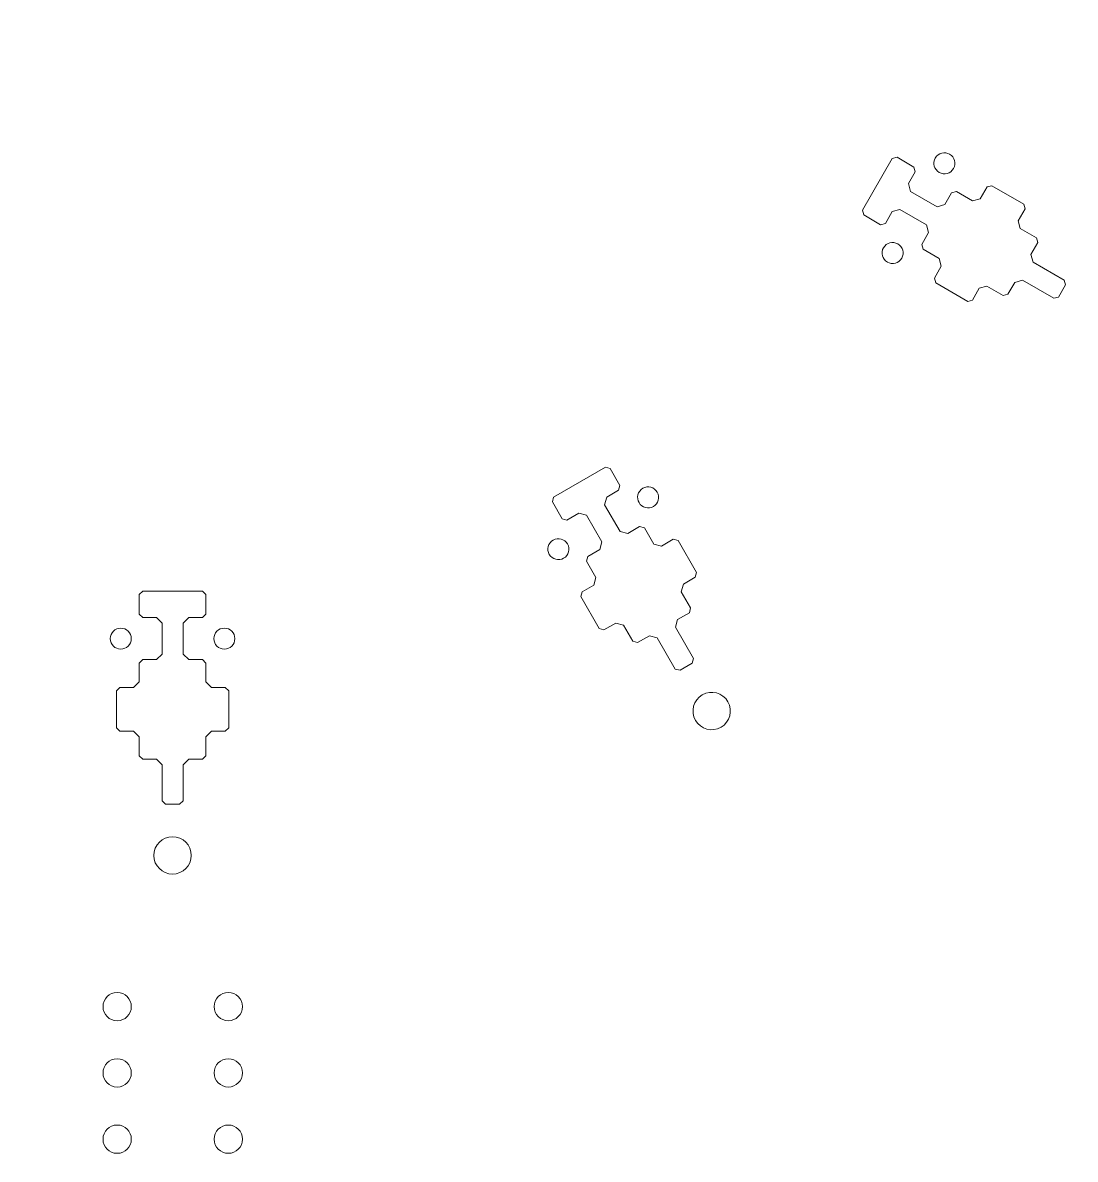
# Model space of a CAD drawing. Header units: millimetres. Extents: x -953 to 952, y -545 to 437.
# Drawn here: x -548.4 to -317.9, y -302.7 to -53.7 of the extents above; entities that cross this region are included whole.
import ezdxf

# ---------------------------------------------------------------- set-up
doc = ezdxf.new("R2010")
doc.units = ezdxf.units.MM
doc.header["$MEASUREMENT"] = 0
doc.layers.add('Layer 1', color=7, linetype='Continuous')

msp = doc.modelspace()

# ---------------------------------------------------------------- linework, layer by layer
at = {"layer": 'Layer 1', "lineweight": 9}
for points, knots in [([(-834.6309, -318.9228), (-830.7635, -322.7902), (-825.3098, -324.1036), (-820.3643, -322.8643), (-820.3643, -322.8643), (-820.3643, -322.8643), (-642.9089, -425.3183), (-642.9089, -425.3183), (-642.9089, -425.3183), (-641.5097, -430.2216), (-637.6452, -434.2887), (-632.3617, -435.7044), (-632.3617, -435.7044), (-627.0786, -437.12), (-621.6989, -435.5305), (-618.0356, -431.9846), (-618.0356, -431.9846), (-618.0356, -431.9846), (-540.963, -431.9845), (-540.963, -431.9845), (-540.963, -431.9845), (-539.1595, -431.9725), (-537.1274, -431.3999), (-537.1051, -428.0671), (-537.1051, -428.0671), (-537.1051, -428.0671), (-537.1049, -406.8183), (-537.1049, -406.8183), (-537.1049, -406.8183), (-537.1049, -404.6882), (-535.4382, -403.8182), (-533.5523, -403.8182), (-533.5523, -403.8182), (-533.5523, -403.8182), (-497.1043, -403.8181), (-497.1043, -403.8181), (-497.1043, -403.8181), (-495.4547, -403.8181), (-494.104, -405.1686), (-494.104, -406.8181), (-494.104, -406.8181), (-494.104, -406.8181), (-494.1044, -428.0669), (-494.1044, -428.0669), (-494.1044, -428.0669), (-494.0786, -431.9248), (-491.1176, -431.9848), (-490.3663, -431.9796), (-490.3663, -431.9796), (-490.2571, -431.9789), (-490.1527, -431.9846), (-490.0439, -431.9846), (-490.0439, -431.9846), (-490.0439, -431.9846), (-413.1279, -431.9846), (-413.1279, -431.9846), (-413.1279, -431.9846), (-409.4645, -435.5314), (-404.0842, -437.1214), (-398.8006, -435.7057), (-398.8006, -435.7057), (-393.5176, -434.2901), (-389.6533, -430.2238), (-388.2537, -425.3212), (-388.2537, -425.3212), (-329.1552, -391.2006), (-270.0566, -357.08), (-210.958, -322.9595), (-210.958, -322.9595), (-206.012, -324.1994), (-200.5575, -322.8863), (-196.6896, -319.0184), (-196.6896, -319.0184), (-192.8221, -315.151), (-191.5088, -309.6972), (-192.748, -304.7517), (-192.748, -304.7517), (-192.748, -304.7517), (-154.2119, -238.0049), (-154.2119, -238.0049), (-154.2119, -238.0049), (-153.3205, -236.437), (-152.8003, -234.3909), (-155.6755, -232.7052), (-155.6755, -232.7052), (-155.6755, -232.7052), (-174.0774, -222.0806), (-174.0774, -222.0806), (-174.0774, -222.0806), (-175.9221, -221.0155), (-175.8422, -219.1371), (-174.8992, -217.5039), (-174.8992, -217.5039), (-174.8992, -217.5039), (-156.6753, -185.939), (-156.6753, -185.939), (-156.6753, -185.939), (-155.8505, -184.5104), (-154.0056, -184.0159), (-152.5771, -184.8406), (-152.5771, -184.8406), (-152.5771, -184.8406), (-134.1753, -195.4654), (-134.1753, -195.4654), (-134.1753, -195.4654), (-130.3337, -197.6493), (-128.8817, -194.0068), (-128.8275, -194.0381), (-128.8275, -194.0381), (-128.8275, -194.0381), (-90.2942, -127.2964), (-90.2942, -127.2964), (-90.2942, -127.2964), (-85.3908, -125.8973), (-81.3236, -122.0329), (-79.9079, -116.7493), (-79.9079, -116.7493), (-78.4923, -111.4662), (-80.0818, -106.0865), (-83.6278, -102.4232), (-83.6278, -102.4232), (-83.6278, -102.4232), (-83.6277, 102.4845), (-83.6277, 102.4845), (-83.6277, 102.4845), (-80.0809, 106.1479), (-78.4908, 111.5283), (-79.9066, 116.8119), (-79.9066, 116.8119), (-81.3222, 122.0949), (-85.3886, 125.9592), (-90.2911, 127.3587), (-90.2911, 127.3587), (-124.4118, 186.4573), (-158.5324, 245.5559), (-192.653, 304.6545), (-192.653, 304.6545), (-191.4131, 309.6005), (-192.7262, 315.055), (-196.594, 318.9229), (-196.594, 318.9229), (-200.4614, 322.7903), (-205.9151, 324.1037), (-210.8606, 322.8644), (-210.8606, 322.8644), (-210.8606, 322.8644), (-388.316, 425.3184), (-388.316, 425.3184), (-388.316, 425.3184), (-389.7152, 430.2217), (-393.5797, 434.2888), (-398.8632, 435.7045), (-398.8632, 435.7045), (-404.1463, 437.1201), (-409.526, 435.5306), (-413.1893, 431.9847), (-413.1893, 431.9847), (-413.1893, 431.9847), (-490.2619, 431.9846), (-490.2619, 431.9846), (-490.2619, 431.9846), (-492.0654, 431.9726), (-494.0975, 431.4), (-494.1198, 428.0672), (-494.1198, 428.0672), (-494.1198, 428.0672), (-494.12, 406.8184), (-494.12, 406.8184), (-494.12, 406.8184), (-494.12, 404.6883), (-495.7867, 403.8183), (-497.6726, 403.8183), (-497.6726, 403.8183), (-497.6726, 403.8183), (-534.1206, 403.8182), (-534.1206, 403.8182), (-534.1206, 403.8182), (-535.7702, 403.8182), (-537.1209, 405.1687), (-537.1209, 406.8182), (-537.1209, 406.8182), (-537.1209, 406.8182), (-537.1205, 428.067), (-537.1205, 428.067), (-537.1205, 428.067), (-537.1472, 432.0616), (-540.3207, 431.9843), (-540.9299, 431.979), (-540.9299, 431.979), (-540.988, 431.9786), (-541.0384, 431.9847), (-541.0953, 431.9847), (-541.0953, 431.9847), (-541.0953, 431.9847), (-618.097, 431.9847), (-618.097, 431.9847), (-618.097, 431.9847), (-621.7604, 435.5315), (-627.1407, 437.1215), (-632.4243, 435.7058), (-632.4243, 435.7058), (-637.7073, 434.2902), (-641.5716, 430.2239), (-642.9712, 425.3213), (-642.9712, 425.3213), (-702.0697, 391.2007), (-761.1683, 357.0801), (-820.2669, 322.9596), (-820.2669, 322.9596), (-825.2129, 324.1995), (-830.6674, 322.8864), (-834.5353, 319.0185), (-834.5353, 319.0185), (-838.4028, 315.1511), (-839.7161, 309.6973), (-838.4769, 304.7518), (-838.4769, 304.7518), (-838.4769, 304.7518), (-877.013, 238.005), (-877.013, 238.005), (-877.013, 238.005), (-877.9044, 236.4371), (-878.4246, 234.391), (-875.5494, 232.7053), (-875.5494, 232.7053), (-875.5494, 232.7053), (-857.1475, 222.0807), (-857.1475, 222.0807), (-857.1475, 222.0807), (-855.3028, 221.0156), (-855.3827, 219.1372), (-856.3257, 217.504), (-856.3257, 217.504), (-856.3257, 217.504), (-874.5496, 185.9391), (-874.5496, 185.9391), (-874.5496, 185.9391), (-875.3744, 184.5105), (-877.2193, 184.016), (-878.6478, 184.8407), (-878.6478, 184.8407), (-878.6478, 184.8407), (-897.0496, 195.4655), (-897.0496, 195.4655), (-897.0496, 195.4655), (-900.8912, 197.6494), (-902.3432, 194.0069), (-902.3974, 194.0382), (-902.3974, 194.0382), (-902.3974, 194.0382), (-940.9307, 127.2965), (-940.9307, 127.2965), (-940.9307, 127.2965), (-945.8341, 125.8974), (-949.9013, 122.033), (-951.317, 116.7494), (-951.317, 116.7494), (-952.7326, 111.4663), (-951.1431, 106.0866), (-947.5971, 102.4233), (-947.5971, 102.4233), (-947.5971, 102.4233), (-947.5972, -102.4844), (-947.5972, -102.4844), (-947.5972, -102.4844), (-951.144, -106.1478), (-952.7341, -111.5282), (-951.3183, -116.8118), (-951.3183, -116.8118), (-949.9027, -122.0948), (-945.8363, -125.9591), (-940.9338, -127.3586), (-940.9338, -127.3586), (-906.8131, -186.4572), (-872.6925, -245.5558), (-838.5719, -304.6544), (-838.5719, -304.6544), (-839.8118, -309.6004), (-838.4987, -315.0549), (-834.6309, -318.9228)], [0, 0, 0, 0, 0.01408451, 0.01408451, 0.01408451, 0.01408451, 0.02816901, 0.02816901, 0.02816901, 0.02816901, 0.04225352, 0.04225352, 0.04225352, 0.04225352, 0.05633803, 0.05633803, 0.05633803, 0.05633803, 0.07042254, 0.07042254, 0.07042254, 0.07042254, 0.08450704, 0.08450704, 0.08450704, 0.08450704, 0.09859155, 0.09859155, 0.09859155, 0.09859155, 0.11267606, 0.11267606, 0.11267606, 0.11267606, 0.12676056, 0.12676056, 0.12676056, 0.12676056, 0.14084507, 0.14084507, 0.14084507, 0.14084507, 0.15492958, 0.15492958, 0.15492958, 0.15492958, 0.16901408, 0.16901408, 0.16901408, 0.16901408, 0.18309859, 0.18309859, 0.18309859, 0.18309859, 0.1971831, 0.1971831, 0.1971831, 0.1971831, 0.21126761, 0.21126761, 0.21126761, 0.21126761, 0.22535211, 0.22535211, 0.22535211, 0.22535211, 0.23943662, 0.23943662, 0.23943662, 0.23943662, 0.25352113, 0.25352113, 0.25352113, 0.25352113, 0.26760563, 0.26760563, 0.26760563, 0.26760563, 0.28169014, 0.28169014, 0.28169014, 0.28169014, 0.29577465, 0.29577465, 0.29577465, 0.29577465, 0.30985915, 0.30985915, 0.30985915, 0.30985915, 0.32394366, 0.32394366, 0.32394366, 0.32394366, 0.33802817, 0.33802817, 0.33802817, 0.33802817, 0.35211268, 0.35211268, 0.35211268, 0.35211268, 0.36619718, 0.36619718, 0.36619718, 0.36619718, 0.38028169, 0.38028169, 0.38028169, 0.38028169, 0.3943662, 0.3943662, 0.3943662, 0.3943662, 0.4084507, 0.4084507, 0.4084507, 0.4084507, 0.42253521, 0.42253521, 0.42253521, 0.42253521, 0.43661972, 0.43661972, 0.43661972, 0.43661972, 0.45070423, 0.45070423, 0.45070423, 0.45070423, 0.46478873, 0.46478873, 0.46478873, 0.46478873, 0.47887324, 0.47887324, 0.47887324, 0.47887324, 0.49295775, 0.49295775, 0.49295775, 0.49295775, 0.50704225, 0.50704225, 0.50704225, 0.50704225, 0.52112676, 0.52112676, 0.52112676, 0.52112676, 0.53521127, 0.53521127, 0.53521127, 0.53521127, 0.54929577, 0.54929577, 0.54929577, 0.54929577, 0.56338028, 0.56338028, 0.56338028, 0.56338028, 0.57746479, 0.57746479, 0.57746479, 0.57746479, 0.5915493, 0.5915493, 0.5915493, 0.5915493, 0.6056338, 0.6056338, 0.6056338, 0.6056338, 0.61971831, 0.61971831, 0.61971831, 0.61971831, 0.63380282, 0.63380282, 0.63380282, 0.63380282, 0.64788732, 0.64788732, 0.64788732, 0.64788732, 0.66197183, 0.66197183, 0.66197183, 0.66197183, 0.67605634, 0.67605634, 0.67605634, 0.67605634, 0.69014085, 0.69014085, 0.69014085, 0.69014085, 0.70422535, 0.70422535, 0.70422535, 0.70422535, 0.71830986, 0.71830986, 0.71830986, 0.71830986, 0.73239437, 0.73239437, 0.73239437, 0.73239437, 0.74647887, 0.74647887, 0.74647887, 0.74647887, 0.76056338, 0.76056338, 0.76056338, 0.76056338, 0.77464789, 0.77464789, 0.77464789, 0.77464789, 0.78873239, 0.78873239, 0.78873239, 0.78873239, 0.8028169, 0.8028169, 0.8028169, 0.8028169, 0.81690141, 0.81690141, 0.81690141, 0.81690141, 0.83098592, 0.83098592, 0.83098592, 0.83098592, 0.84507042, 0.84507042, 0.84507042, 0.84507042, 0.85915493, 0.85915493, 0.85915493, 0.85915493, 0.87323944, 0.87323944, 0.87323944, 0.87323944, 0.88732394, 0.88732394, 0.88732394, 0.88732394, 0.90140845, 0.90140845, 0.90140845, 0.90140845, 0.91549296, 0.91549296, 0.91549296, 0.91549296, 0.92957746, 0.92957746, 0.92957746, 0.92957746, 0.94366197, 0.94366197, 0.94366197, 0.94366197, 0.95774648, 0.95774648, 0.95774648, 0.95774648, 0.97183099, 0.97183099, 0.97183099, 0.97183099, 1, 1, 1, 1]), ([(-530.8495, -269.2896), (-530.8495, -267.5775), (-529.4616, -266.1896), (-527.7495, -266.1896), (-527.7495, -266.1896), (-526.0374, -266.1896), (-524.6495, -267.5775), (-524.6495, -269.2896), (-524.6495, -269.2896), (-524.6495, -271.0017), (-526.0374, -272.3896), (-527.7495, -272.3896), (-527.7495, -272.3896), (-529.4616, -272.3896), (-530.8495, -271.0017), (-530.8495, -269.2896)], [0, 0, 0, 0, 0.2, 0.2, 0.2, 0.2, 0.4, 0.4, 0.4, 0.4, 0.6, 0.6, 0.6, 0.6, 1, 1, 1, 1]), ([(-506.5078, -269.2896), (-506.5078, -267.5775), (-505.1199, -266.1896), (-503.4078, -266.1896), (-503.4078, -266.1896), (-501.6957, -266.1896), (-500.3078, -267.5775), (-500.3078, -269.2896), (-500.3078, -269.2896), (-500.3078, -271.0017), (-501.6957, -272.3896), (-503.4078, -272.3896), (-503.4078, -272.3896), (-505.1199, -272.3896), (-506.5078, -271.0017), (-506.5078, -269.2896)], [0, 0, 0, 0, 0.2, 0.2, 0.2, 0.2, 0.4, 0.4, 0.4, 0.4, 0.6, 0.6, 0.6, 0.6, 1, 1, 1, 1]), ([(-530.8495, -283.8125), (-530.8495, -282.1004), (-529.4616, -280.7125), (-527.7495, -280.7125), (-527.7495, -280.7125), (-526.0374, -280.7125), (-524.6495, -282.1004), (-524.6495, -283.8125), (-524.6495, -283.8125), (-524.6495, -285.5246), (-526.0374, -286.9125), (-527.7495, -286.9125), (-527.7495, -286.9125), (-529.4616, -286.9125), (-530.8495, -285.5246), (-530.8495, -283.8125)], [0, 0, 0, 0, 0.2, 0.2, 0.2, 0.2, 0.4, 0.4, 0.4, 0.4, 0.6, 0.6, 0.6, 0.6, 1, 1, 1, 1]), ([(-506.5078, -283.8125), (-506.5078, -282.1004), (-505.1199, -280.7125), (-503.4078, -280.7125), (-503.4078, -280.7125), (-501.6957, -280.7125), (-500.3078, -282.1004), (-500.3078, -283.8125), (-500.3078, -283.8125), (-500.3078, -285.5246), (-501.6957, -286.9125), (-503.4078, -286.9125), (-503.4078, -286.9125), (-505.1199, -286.9125), (-506.5078, -285.5246), (-506.5078, -283.8125)], [0, 0, 0, 0, 0.2, 0.2, 0.2, 0.2, 0.4, 0.4, 0.4, 0.4, 0.6, 0.6, 0.6, 0.6, 1, 1, 1, 1]), ([(-530.8495, -298.3354), (-530.8495, -296.6233), (-529.4616, -295.2354), (-527.7495, -295.2354), (-527.7495, -295.2354), (-526.0374, -295.2354), (-524.6495, -296.6233), (-524.6495, -298.3354), (-524.6495, -298.3354), (-524.6495, -300.0475), (-526.0374, -301.4354), (-527.7495, -301.4354), (-527.7495, -301.4354), (-529.4616, -301.4354), (-530.8495, -300.0475), (-530.8495, -298.3354)], [0, 0, 0, 0, 0.2, 0.2, 0.2, 0.2, 0.4, 0.4, 0.4, 0.4, 0.6, 0.6, 0.6, 0.6, 1, 1, 1, 1]), ([(-506.5078, -298.3354), (-506.5078, -296.6233), (-505.1199, -295.2354), (-503.4078, -295.2354), (-503.4078, -295.2354), (-501.6957, -295.2354), (-500.3078, -296.6233), (-500.3078, -298.3354), (-500.3078, -298.3354), (-500.3078, -300.0475), (-501.6957, -301.4354), (-503.4078, -301.4354), (-503.4078, -301.4354), (-505.1199, -301.4354), (-506.5078, -300.0475), (-506.5078, -298.3354)], [0, 0, 0, 0, 0.2, 0.2, 0.2, 0.2, 0.4, 0.4, 0.4, 0.4, 0.6, 0.6, 0.6, 0.6, 1, 1, 1, 1])]:
    msp.add_open_spline(points, degree=3, knots=knots, dxfattribs=at)
at = {"layer": 'Layer 1', "color": 250, "lineweight": 9}
for points, knots in [([(-348.5466, -83.3592), (-347.9113, -82.2592), (-346.5049, -81.8816), (-345.4048, -82.517), (-345.4048, -82.517), (-344.3046, -83.1523), (-343.9276, -84.559), (-344.5627, -85.6591), (-344.5627, -85.6591), (-345.1979, -86.7592), (-346.6045, -87.1357), (-347.7046, -86.5008), (-347.7046, -86.5008), (-348.8046, -85.8658), (-349.1817, -84.4591), (-348.5466, -83.3592)], [0, 0, 0, 0, 0.2, 0.2, 0.2, 0.2, 0.4, 0.4, 0.4, 0.4, 0.6, 0.6, 0.6, 0.6, 1, 1, 1, 1]), ([(-354.4402, -88.9664), (-354.4402, -88.9664), (-353.9947, -90.6566), (-353.9947, -90.6566), (-353.9947, -90.6566), (-353.9947, -90.6566), (-348.1611, -94.0249), (-348.1611, -94.0249), (-348.1611, -94.0249), (-348.1611, -94.0249), (-346.4727, -93.5664), (-346.4727, -93.5664), (-346.4727, -93.5664), (-346.4727, -93.5664), (-344.9725, -90.9683), (-344.9725, -90.9683), (-344.9725, -90.9683), (-344.9725, -90.9683), (-343.9362, -90.6904), (-343.9362, -90.6904), (-343.9362, -90.6904), (-343.9362, -90.6904), (-340.3785, -92.7447), (-340.3785, -92.7447), (-340.3785, -92.7447), (-340.3785, -92.7447), (-338.6901, -92.2864), (-338.6901, -92.2864), (-338.6901, -92.2864), (-338.6901, -92.2864), (-337.1898, -89.6876), (-337.1898, -89.6876), (-337.1898, -89.6876), (-337.1898, -89.6876), (-336.1538, -89.4103), (-336.1538, -89.4103), (-336.1538, -89.4103), (-336.1538, -89.4103), (-329.1535, -93.4517), (-329.1535, -93.4517), (-329.1535, -93.4517), (-329.1535, -93.4517), (-328.876, -94.488), (-328.876, -94.488), (-328.876, -94.488), (-328.876, -94.488), (-330.3764, -97.0862), (-330.3764, -97.0862), (-330.3764, -97.0862), (-330.3764, -97.0862), (-329.929, -98.7776), (-329.929, -98.7776), (-329.929, -98.7776), (-329.929, -98.7776), (-326.3709, -100.8319), (-326.3709, -100.8319), (-326.3709, -100.8319), (-326.3709, -100.8319), (-326.0934, -101.868), (-326.0934, -101.868), (-326.0934, -101.868), (-326.0934, -101.868), (-327.5934, -104.4666), (-327.5934, -104.4666), (-327.5934, -104.4666), (-327.5934, -104.4666), (-327.1462, -106.1577), (-327.1462, -106.1577), (-327.1462, -106.1577), (-327.1462, -106.1577), (-320.2971, -110.112), (-320.2971, -110.112), (-320.2971, -110.112), (-320.2971, -110.112), (-320.0196, -111.1484), (-320.0196, -111.1484), (-320.0196, -111.1484), (-320.0196, -111.1484), (-321.5607, -113.8181), (-321.5607, -113.8181), (-321.5607, -113.8181), (-321.5607, -113.8181), (-322.597, -114.096), (-322.597, -114.096), (-322.597, -114.096), (-322.597, -114.096), (-329.4461, -110.1415), (-329.4461, -110.1415), (-329.4461, -110.1415), (-329.4461, -110.1415), (-331.1345, -110.5998), (-331.1345, -110.5998), (-331.1345, -110.5998), (-331.1345, -110.5998), (-332.6345, -113.1982), (-332.6345, -113.1982), (-332.6345, -113.1982), (-332.6345, -113.1982), (-333.6708, -113.476), (-333.6708, -113.476), (-333.6708, -113.476), (-333.6708, -113.476), (-337.2289, -111.4217), (-337.2289, -111.4217), (-337.2289, -111.4217), (-337.2289, -111.4217), (-338.9171, -111.8799), (-338.9171, -111.8799), (-338.9171, -111.8799), (-338.9171, -111.8799), (-340.4175, -114.4785), (-340.4175, -114.4785), (-340.4175, -114.4785), (-340.4175, -114.4785), (-341.4538, -114.7562), (-341.4538, -114.7562), (-341.4538, -114.7562), (-341.4538, -114.7562), (-348.4535, -110.7147), (-348.4535, -110.7147), (-348.4535, -110.7147), (-348.4535, -110.7147), (-348.7312, -109.6784), (-348.7312, -109.6784), (-348.7312, -109.6784), (-348.7312, -109.6784), (-347.2311, -107.08), (-347.2311, -107.08), (-347.2311, -107.08), (-347.2311, -107.08), (-347.6784, -105.3885), (-347.6784, -105.3885), (-347.6784, -105.3885), (-347.6784, -105.3885), (-351.2363, -103.3342), (-351.2363, -103.3342), (-351.2363, -103.3342), (-351.2363, -103.3342), (-351.5135, -102.2983), (-351.5135, -102.2983), (-351.5135, -102.2983), (-351.5135, -102.2983), (-350.0137, -99.6998), (-350.0137, -99.6998), (-350.0137, -99.6998), (-350.0137, -99.6998), (-350.4588, -98.0097), (-350.4588, -98.0097), (-350.4588, -98.0097), (-350.4588, -98.0097), (-356.2927, -94.6413), (-356.2927, -94.6413), (-356.2927, -94.6413), (-356.2927, -94.6413), (-357.9814, -95.0999), (-357.9814, -95.0999), (-357.9814, -95.0999), (-357.9814, -95.0999), (-359.4814, -97.698), (-359.4814, -97.698), (-359.4814, -97.698), (-359.4814, -97.698), (-360.5179, -97.9758), (-360.5179, -97.9758), (-360.5179, -97.9758), (-360.5179, -97.9758), (-364.2265, -95.8345), (-364.2265, -95.8345), (-364.2265, -95.8345), (-364.2265, -95.8345), (-364.504, -94.7982), (-364.504, -94.7982), (-364.504, -94.7982), (-364.504, -94.7982), (-357.9629, -83.4681), (-357.9629, -83.4681), (-357.9629, -83.4681), (-357.9629, -83.4681), (-356.9266, -83.1904), (-356.9266, -83.1904), (-356.9266, -83.1904), (-356.9266, -83.1904), (-353.218, -85.3317), (-353.218, -85.3317), (-353.218, -85.3317), (-353.218, -85.3317), (-352.9399, -86.3681), (-352.9399, -86.3681), (-352.9399, -86.3681), (-352.9399, -86.3681), (-354.4402, -88.9664), (-354.4402, -88.9664)], [0, 0, 0, 0, 0.02040816, 0.02040816, 0.02040816, 0.02040816, 0.04081633, 0.04081633, 0.04081633, 0.04081633, 0.06122449, 0.06122449, 0.06122449, 0.06122449, 0.08163265, 0.08163265, 0.08163265, 0.08163265, 0.10204082, 0.10204082, 0.10204082, 0.10204082, 0.12244898, 0.12244898, 0.12244898, 0.12244898, 0.14285714, 0.14285714, 0.14285714, 0.14285714, 0.16326531, 0.16326531, 0.16326531, 0.16326531, 0.18367347, 0.18367347, 0.18367347, 0.18367347, 0.20408163, 0.20408163, 0.20408163, 0.20408163, 0.2244898, 0.2244898, 0.2244898, 0.2244898, 0.24489796, 0.24489796, 0.24489796, 0.24489796, 0.26530612, 0.26530612, 0.26530612, 0.26530612, 0.28571429, 0.28571429, 0.28571429, 0.28571429, 0.30612245, 0.30612245, 0.30612245, 0.30612245, 0.32653061, 0.32653061, 0.32653061, 0.32653061, 0.34693878, 0.34693878, 0.34693878, 0.34693878, 0.36734694, 0.36734694, 0.36734694, 0.36734694, 0.3877551, 0.3877551, 0.3877551, 0.3877551, 0.40816327, 0.40816327, 0.40816327, 0.40816327, 0.42857143, 0.42857143, 0.42857143, 0.42857143, 0.44897959, 0.44897959, 0.44897959, 0.44897959, 0.46938776, 0.46938776, 0.46938776, 0.46938776, 0.48979592, 0.48979592, 0.48979592, 0.48979592, 0.51020408, 0.51020408, 0.51020408, 0.51020408, 0.53061224, 0.53061224, 0.53061224, 0.53061224, 0.55102041, 0.55102041, 0.55102041, 0.55102041, 0.57142857, 0.57142857, 0.57142857, 0.57142857, 0.59183673, 0.59183673, 0.59183673, 0.59183673, 0.6122449, 0.6122449, 0.6122449, 0.6122449, 0.63265306, 0.63265306, 0.63265306, 0.63265306, 0.65306122, 0.65306122, 0.65306122, 0.65306122, 0.67346939, 0.67346939, 0.67346939, 0.67346939, 0.69387755, 0.69387755, 0.69387755, 0.69387755, 0.71428571, 0.71428571, 0.71428571, 0.71428571, 0.73469388, 0.73469388, 0.73469388, 0.73469388, 0.75510204, 0.75510204, 0.75510204, 0.75510204, 0.7755102, 0.7755102, 0.7755102, 0.7755102, 0.79591837, 0.79591837, 0.79591837, 0.79591837, 0.81632653, 0.81632653, 0.81632653, 0.81632653, 0.83673469, 0.83673469, 0.83673469, 0.83673469, 0.85714286, 0.85714286, 0.85714286, 0.85714286, 0.87755102, 0.87755102, 0.87755102, 0.87755102, 0.89795918, 0.89795918, 0.89795918, 0.89795918, 0.91836735, 0.91836735, 0.91836735, 0.91836735, 0.93877551, 0.93877551, 0.93877551, 0.93877551, 0.95918367, 0.95918367, 0.95918367, 0.95918367, 1, 1, 1, 1]), ([(-359.8906, -103.0078), (-359.2555, -101.9077), (-357.849, -101.531), (-356.7489, -102.166), (-356.7489, -102.166), (-355.6489, -102.8009), (-355.272, -104.2076), (-355.9071, -105.3076), (-355.9071, -105.3076), (-356.542, -106.4078), (-357.9486, -106.7844), (-359.0489, -106.1494), (-359.0489, -106.1494), (-360.149, -105.5142), (-360.526, -104.1078), (-359.8906, -103.0078)], [0, 0, 0, 0, 0.2, 0.2, 0.2, 0.2, 0.4, 0.4, 0.4, 0.4, 0.6, 0.6, 0.6, 0.6, 1, 1, 1, 1]), ([(-420.5164, -157.6333), (-420.5164, -157.6333), (-420.9757, -159.3198), (-420.9757, -159.3198), (-420.9757, -159.3198), (-420.9757, -159.3198), (-417.6078, -165.1536), (-417.6078, -165.1536), (-417.6078, -165.1536), (-417.6078, -165.1536), (-415.9163, -165.6007), (-415.9163, -165.6007), (-415.9163, -165.6007), (-415.9163, -165.6007), (-413.3181, -164.1008), (-413.3181, -164.1008), (-413.3181, -164.1008), (-413.3181, -164.1008), (-412.2816, -164.3783), (-412.2816, -164.3783), (-412.2816, -164.3783), (-412.2816, -164.3783), (-410.2277, -167.9362), (-410.2277, -167.9362), (-410.2277, -167.9362), (-410.2277, -167.9362), (-408.5364, -168.3835), (-408.5364, -168.3835), (-408.5364, -168.3835), (-408.5364, -168.3835), (-405.9377, -166.8831), (-405.9377, -166.8831), (-405.9377, -166.8831), (-405.9377, -166.8831), (-404.9018, -167.1609), (-404.9018, -167.1609), (-404.9018, -167.1609), (-404.9018, -167.1609), (-400.8601, -174.161), (-400.8601, -174.161), (-400.8601, -174.161), (-400.8601, -174.161), (-401.1379, -175.1972), (-401.1379, -175.1972), (-401.1379, -175.1972), (-401.1379, -175.1972), (-403.7364, -176.6971), (-403.7364, -176.6971), (-403.7364, -176.6971), (-403.7364, -176.6971), (-404.1947, -178.3856), (-404.1947, -178.3856), (-404.1947, -178.3856), (-404.1947, -178.3856), (-402.1404, -181.9437), (-402.1404, -181.9437), (-402.1404, -181.9437), (-402.1404, -181.9437), (-402.4181, -182.9798), (-402.4181, -182.9798), (-402.4181, -182.9798), (-402.4181, -182.9798), (-405.0165, -184.4802), (-405.0165, -184.4802), (-405.0165, -184.4802), (-405.0165, -184.4802), (-405.4747, -186.1684), (-405.4747, -186.1684), (-405.4747, -186.1684), (-405.4747, -186.1684), (-401.5204, -193.0174), (-401.5204, -193.0174), (-401.5204, -193.0174), (-401.5204, -193.0174), (-401.7983, -194.0537), (-401.7983, -194.0537), (-401.7983, -194.0537), (-401.7983, -194.0537), (-404.4678, -195.5952), (-404.4678, -195.5952), (-404.4678, -195.5952), (-404.4678, -195.5952), (-405.5042, -195.3177), (-405.5042, -195.3177), (-405.5042, -195.3177), (-405.5042, -195.3177), (-409.4584, -188.4685), (-409.4584, -188.4685), (-409.4584, -188.4685), (-409.4584, -188.4685), (-411.1498, -188.0212), (-411.1498, -188.0212), (-411.1498, -188.0212), (-411.1498, -188.0212), (-413.748, -189.5215), (-413.748, -189.5215), (-413.748, -189.5215), (-413.748, -189.5215), (-414.7843, -189.2439), (-414.7843, -189.2439), (-414.7843, -189.2439), (-414.7843, -189.2439), (-416.8386, -185.6858), (-416.8386, -185.6858), (-416.8386, -185.6858), (-416.8386, -185.6858), (-418.5297, -185.2385), (-418.5297, -185.2385), (-418.5297, -185.2385), (-418.5297, -185.2385), (-421.1284, -186.7387), (-421.1284, -186.7387), (-421.1284, -186.7387), (-421.1284, -186.7387), (-422.1647, -186.4611), (-422.1647, -186.4611), (-422.1647, -186.4611), (-422.1647, -186.4611), (-426.2059, -179.4612), (-426.2059, -179.4612), (-426.2059, -179.4612), (-426.2059, -179.4612), (-425.9282, -178.4249), (-425.9282, -178.4249), (-425.9282, -178.4249), (-425.9282, -178.4249), (-423.3299, -176.9246), (-423.3299, -176.9246), (-423.3299, -176.9246), (-423.3299, -176.9246), (-422.8715, -175.2361), (-422.8715, -175.2361), (-422.8715, -175.2361), (-422.8715, -175.2361), (-424.9256, -171.6781), (-424.9256, -171.6781), (-424.9256, -171.6781), (-424.9256, -171.6781), (-424.6477, -170.6424), (-424.6477, -170.6424), (-424.6477, -170.6424), (-424.6477, -170.6424), (-422.0496, -169.1419), (-422.0496, -169.1419), (-422.0496, -169.1419), (-422.0496, -169.1419), (-421.59, -167.4557), (-421.59, -167.4557), (-421.59, -167.4557), (-421.59, -167.4557), (-424.9581, -161.6216), (-424.9581, -161.6216), (-424.9581, -161.6216), (-424.9581, -161.6216), (-426.6499, -161.1744), (-426.6499, -161.1744), (-426.6499, -161.1744), (-426.6499, -161.1744), (-429.248, -162.6745), (-429.248, -162.6745), (-429.248, -162.6745), (-429.248, -162.6745), (-430.2845, -162.3968), (-430.2845, -162.3968), (-430.2845, -162.3968), (-430.2845, -162.3968), (-432.4256, -158.688), (-432.4256, -158.688), (-432.4256, -158.688), (-432.4256, -158.688), (-432.1478, -157.6519), (-432.1478, -157.6519), (-432.1478, -157.6519), (-432.1478, -157.6519), (-420.818, -151.1103), (-420.818, -151.1103), (-420.818, -151.1103), (-420.818, -151.1103), (-419.7817, -151.3879), (-419.7817, -151.3879), (-419.7817, -151.3879), (-419.7817, -151.3879), (-417.6406, -155.0966), (-417.6406, -155.0966), (-417.6406, -155.0966), (-417.6406, -155.0966), (-417.918, -156.1332), (-417.918, -156.1332), (-417.918, -156.1332), (-417.918, -156.1332), (-420.5164, -157.6333), (-420.5164, -157.6333)], [0, 0, 0, 0, 0.02040816, 0.02040816, 0.02040816, 0.02040816, 0.04081633, 0.04081633, 0.04081633, 0.04081633, 0.06122449, 0.06122449, 0.06122449, 0.06122449, 0.08163265, 0.08163265, 0.08163265, 0.08163265, 0.10204082, 0.10204082, 0.10204082, 0.10204082, 0.12244898, 0.12244898, 0.12244898, 0.12244898, 0.14285714, 0.14285714, 0.14285714, 0.14285714, 0.16326531, 0.16326531, 0.16326531, 0.16326531, 0.18367347, 0.18367347, 0.18367347, 0.18367347, 0.20408163, 0.20408163, 0.20408163, 0.20408163, 0.2244898, 0.2244898, 0.2244898, 0.2244898, 0.24489796, 0.24489796, 0.24489796, 0.24489796, 0.26530612, 0.26530612, 0.26530612, 0.26530612, 0.28571429, 0.28571429, 0.28571429, 0.28571429, 0.30612245, 0.30612245, 0.30612245, 0.30612245, 0.32653061, 0.32653061, 0.32653061, 0.32653061, 0.34693878, 0.34693878, 0.34693878, 0.34693878, 0.36734694, 0.36734694, 0.36734694, 0.36734694, 0.3877551, 0.3877551, 0.3877551, 0.3877551, 0.40816327, 0.40816327, 0.40816327, 0.40816327, 0.42857143, 0.42857143, 0.42857143, 0.42857143, 0.44897959, 0.44897959, 0.44897959, 0.44897959, 0.46938776, 0.46938776, 0.46938776, 0.46938776, 0.48979592, 0.48979592, 0.48979592, 0.48979592, 0.51020408, 0.51020408, 0.51020408, 0.51020408, 0.53061224, 0.53061224, 0.53061224, 0.53061224, 0.55102041, 0.55102041, 0.55102041, 0.55102041, 0.57142857, 0.57142857, 0.57142857, 0.57142857, 0.59183673, 0.59183673, 0.59183673, 0.59183673, 0.6122449, 0.6122449, 0.6122449, 0.6122449, 0.63265306, 0.63265306, 0.63265306, 0.63265306, 0.65306122, 0.65306122, 0.65306122, 0.65306122, 0.67346939, 0.67346939, 0.67346939, 0.67346939, 0.69387755, 0.69387755, 0.69387755, 0.69387755, 0.71428571, 0.71428571, 0.71428571, 0.71428571, 0.73469388, 0.73469388, 0.73469388, 0.73469388, 0.75510204, 0.75510204, 0.75510204, 0.75510204, 0.7755102, 0.7755102, 0.7755102, 0.7755102, 0.79591837, 0.79591837, 0.79591837, 0.79591837, 0.81632653, 0.81632653, 0.81632653, 0.81632653, 0.83673469, 0.83673469, 0.83673469, 0.83673469, 0.85714286, 0.85714286, 0.85714286, 0.85714286, 0.87755102, 0.87755102, 0.87755102, 0.87755102, 0.89795918, 0.89795918, 0.89795918, 0.89795918, 0.91836735, 0.91836735, 0.91836735, 0.91836735, 0.93877551, 0.93877551, 0.93877551, 0.93877551, 0.95918367, 0.95918367, 0.95918367, 0.95918367, 1, 1, 1, 1]), ([(-412.6088, -155.7241), (-411.5086, -155.0891), (-410.1018, -155.4653), (-409.4668, -156.5656), (-409.4668, -156.5656), (-408.8316, -157.6659), (-409.2085, -159.0726), (-410.3086, -159.7078), (-410.3086, -159.7078), (-411.4087, -160.3429), (-412.8151, -159.9657), (-413.4504, -158.8658), (-413.4504, -158.8658), (-414.0855, -157.7659), (-413.7087, -156.3591), (-412.6088, -155.7241)], [0, 0, 0, 0, 0.2, 0.2, 0.2, 0.2, 0.4, 0.4, 0.4, 0.4, 0.6, 0.6, 0.6, 0.6, 1, 1, 1, 1]), ([(-432.2573, -167.0683), (-431.1572, -166.4331), (-429.7508, -166.8101), (-429.1156, -167.9101), (-429.1156, -167.9101), (-428.4804, -169.01), (-428.8573, -170.4166), (-429.9573, -171.0517), (-429.9573, -171.0517), (-431.0573, -171.6871), (-432.4638, -171.3099), (-433.0991, -170.2098), (-433.0991, -170.2098), (-433.7342, -169.1097), (-433.3575, -167.7032), (-432.2573, -167.0683)], [0, 0, 0, 0, 0.2, 0.2, 0.2, 0.2, 0.4, 0.4, 0.4, 0.4, 0.6, 0.6, 0.6, 0.6, 1, 1, 1, 1]), ([(-512.0735, -184.0624), (-512.0735, -184.0624), (-513.3145, -185.2933), (-513.3145, -185.2933), (-513.3145, -185.2933), (-513.3145, -185.2933), (-513.3147, -192.0295), (-513.3147, -192.0295), (-513.3147, -192.0295), (-513.3147, -192.0295), (-512.0734, -193.2625), (-512.0734, -193.2625), (-512.0734, -193.2625), (-512.0734, -193.2625), (-509.0733, -193.2626), (-509.0733, -193.2626), (-509.0733, -193.2626), (-509.0733, -193.2626), (-508.3145, -194.0212), (-508.3145, -194.0212), (-508.3145, -194.0212), (-508.3145, -194.0212), (-508.3147, -198.1294), (-508.3147, -198.1294), (-508.3147, -198.1294), (-508.3147, -198.1294), (-507.0736, -199.3624), (-507.0736, -199.3624), (-507.0736, -199.3624), (-507.0736, -199.3624), (-504.0729, -199.3623), (-504.0729, -199.3623), (-504.0729, -199.3623), (-504.0729, -199.3623), (-503.3147, -200.1209), (-503.3147, -200.1209), (-503.3147, -200.1209), (-503.3147, -200.1209), (-503.3145, -208.204), (-503.3145, -208.204), (-503.3145, -208.204), (-503.3145, -208.204), (-504.0732, -208.9625), (-504.0732, -208.9625), (-504.0732, -208.9625), (-504.0732, -208.9625), (-507.0735, -208.9622), (-507.0735, -208.9622), (-507.0735, -208.9622), (-507.0735, -208.9622), (-508.3146, -210.1953), (-508.3146, -210.1953), (-508.3146, -210.1953), (-508.3146, -210.1953), (-508.3146, -214.3039), (-508.3146, -214.3039), (-508.3146, -214.3039), (-508.3146, -214.3039), (-509.0732, -215.0623), (-509.0732, -215.0623), (-509.0732, -215.0623), (-509.0732, -215.0623), (-512.0736, -215.0625), (-512.0736, -215.0625), (-512.0736, -215.0625), (-512.0736, -215.0625), (-513.3146, -216.2954), (-513.3146, -216.2954), (-513.3146, -216.2954), (-513.3146, -216.2954), (-513.3145, -224.204), (-513.3145, -224.204), (-513.3145, -224.204), (-513.3145, -224.204), (-514.0733, -224.9625), (-514.0733, -224.9625), (-514.0733, -224.9625), (-514.0733, -224.9625), (-517.1559, -224.9627), (-517.1559, -224.9627), (-517.1559, -224.9627), (-517.1559, -224.9627), (-517.9147, -224.2042), (-517.9147, -224.2042), (-517.9147, -224.2042), (-517.9147, -224.2042), (-517.9146, -216.2955), (-517.9146, -216.2955), (-517.9146, -216.2955), (-517.9146, -216.2955), (-519.1557, -215.0624), (-519.1557, -215.0624), (-519.1557, -215.0624), (-519.1557, -215.0624), (-522.156, -215.0626), (-522.156, -215.0626), (-522.156, -215.0626), (-522.156, -215.0626), (-522.9147, -214.3041), (-522.9147, -214.3041), (-522.9147, -214.3041), (-522.9147, -214.3041), (-522.9147, -210.1955), (-522.9147, -210.1955), (-522.9147, -210.1955), (-522.9147, -210.1955), (-524.1556, -208.9626), (-524.1556, -208.9626), (-524.1556, -208.9626), (-524.1556, -208.9626), (-527.1562, -208.9625), (-527.1562, -208.9625), (-527.1562, -208.9625), (-527.1562, -208.9625), (-527.9149, -208.2039), (-527.9149, -208.2039), (-527.9149, -208.2039), (-527.9149, -208.2039), (-527.9147, -200.1212), (-527.9147, -200.1212), (-527.9147, -200.1212), (-527.9147, -200.1212), (-527.1561, -199.3626), (-527.1561, -199.3626), (-527.1561, -199.3626), (-527.1561, -199.3626), (-524.1557, -199.3625), (-524.1557, -199.3625), (-524.1557, -199.3625), (-524.1557, -199.3625), (-522.9145, -198.1294), (-522.9145, -198.1294), (-522.9145, -198.1294), (-522.9145, -198.1294), (-522.9144, -194.021), (-522.9144, -194.021), (-522.9144, -194.021), (-522.9144, -194.021), (-522.1559, -193.263), (-522.1559, -193.263), (-522.1559, -193.263), (-522.1559, -193.263), (-519.1556, -193.2626), (-519.1556, -193.2626), (-519.1556, -193.2626), (-519.1556, -193.2626), (-517.9145, -192.0321), (-517.9145, -192.0321), (-517.9145, -192.0321), (-517.9145, -192.0321), (-517.9143, -185.2956), (-517.9143, -185.2956), (-517.9143, -185.2956), (-517.9143, -185.2956), (-519.1558, -184.0624), (-519.1558, -184.0624), (-519.1558, -184.0624), (-519.1558, -184.0624), (-522.1559, -184.0624), (-522.1559, -184.0624), (-522.1559, -184.0624), (-522.1559, -184.0624), (-522.9147, -183.3037), (-522.9147, -183.3037), (-522.9147, -183.3037), (-522.9147, -183.3037), (-522.9145, -179.0213), (-522.9145, -179.0213), (-522.9145, -179.0213), (-522.9145, -179.0213), (-522.1559, -178.2628), (-522.1559, -178.2628), (-522.1559, -178.2628), (-522.1559, -178.2628), (-509.0732, -178.2625), (-509.0732, -178.2625), (-509.0732, -178.2625), (-509.0732, -178.2625), (-508.3145, -179.0211), (-508.3145, -179.0211), (-508.3145, -179.0211), (-508.3145, -179.0211), (-508.3146, -183.3035), (-508.3146, -183.3035), (-508.3146, -183.3035), (-508.3146, -183.3035), (-509.0731, -184.0625), (-509.0731, -184.0625), (-509.0731, -184.0625), (-509.0731, -184.0625), (-512.0735, -184.0624), (-512.0735, -184.0624)], [0, 0, 0, 0, 0.02040816, 0.02040816, 0.02040816, 0.02040816, 0.04081633, 0.04081633, 0.04081633, 0.04081633, 0.06122449, 0.06122449, 0.06122449, 0.06122449, 0.08163265, 0.08163265, 0.08163265, 0.08163265, 0.10204082, 0.10204082, 0.10204082, 0.10204082, 0.12244898, 0.12244898, 0.12244898, 0.12244898, 0.14285714, 0.14285714, 0.14285714, 0.14285714, 0.16326531, 0.16326531, 0.16326531, 0.16326531, 0.18367347, 0.18367347, 0.18367347, 0.18367347, 0.20408163, 0.20408163, 0.20408163, 0.20408163, 0.2244898, 0.2244898, 0.2244898, 0.2244898, 0.24489796, 0.24489796, 0.24489796, 0.24489796, 0.26530612, 0.26530612, 0.26530612, 0.26530612, 0.28571429, 0.28571429, 0.28571429, 0.28571429, 0.30612245, 0.30612245, 0.30612245, 0.30612245, 0.32653061, 0.32653061, 0.32653061, 0.32653061, 0.34693878, 0.34693878, 0.34693878, 0.34693878, 0.36734694, 0.36734694, 0.36734694, 0.36734694, 0.3877551, 0.3877551, 0.3877551, 0.3877551, 0.40816327, 0.40816327, 0.40816327, 0.40816327, 0.42857143, 0.42857143, 0.42857143, 0.42857143, 0.44897959, 0.44897959, 0.44897959, 0.44897959, 0.46938776, 0.46938776, 0.46938776, 0.46938776, 0.48979592, 0.48979592, 0.48979592, 0.48979592, 0.51020408, 0.51020408, 0.51020408, 0.51020408, 0.53061224, 0.53061224, 0.53061224, 0.53061224, 0.55102041, 0.55102041, 0.55102041, 0.55102041, 0.57142857, 0.57142857, 0.57142857, 0.57142857, 0.59183673, 0.59183673, 0.59183673, 0.59183673, 0.6122449, 0.6122449, 0.6122449, 0.6122449, 0.63265306, 0.63265306, 0.63265306, 0.63265306, 0.65306122, 0.65306122, 0.65306122, 0.65306122, 0.67346939, 0.67346939, 0.67346939, 0.67346939, 0.69387755, 0.69387755, 0.69387755, 0.69387755, 0.71428571, 0.71428571, 0.71428571, 0.71428571, 0.73469388, 0.73469388, 0.73469388, 0.73469388, 0.75510204, 0.75510204, 0.75510204, 0.75510204, 0.7755102, 0.7755102, 0.7755102, 0.7755102, 0.79591837, 0.79591837, 0.79591837, 0.79591837, 0.81632653, 0.81632653, 0.81632653, 0.81632653, 0.83673469, 0.83673469, 0.83673469, 0.83673469, 0.85714286, 0.85714286, 0.85714286, 0.85714286, 0.87755102, 0.87755102, 0.87755102, 0.87755102, 0.89795918, 0.89795918, 0.89795918, 0.89795918, 0.91836735, 0.91836735, 0.91836735, 0.91836735, 0.93877551, 0.93877551, 0.93877551, 0.93877551, 0.95918367, 0.95918367, 0.95918367, 0.95918367, 1, 1, 1, 1]), ([(-526.9589, -186.3629), (-525.6886, -186.3629), (-524.6591, -187.3926), (-524.659, -188.6628), (-524.659, -188.6628), (-524.6589, -189.9329), (-525.6886, -190.9627), (-526.9588, -190.9627), (-526.9588, -190.9627), (-528.2291, -190.9629), (-529.2585, -189.933), (-529.2587, -188.6627), (-529.2587, -188.6627), (-529.2587, -187.3924), (-528.2292, -186.3627), (-526.9589, -186.3629)], [0, 0, 0, 0, 0.2, 0.2, 0.2, 0.2, 0.4, 0.4, 0.4, 0.4, 0.6, 0.6, 0.6, 0.6, 1, 1, 1, 1]), ([(-504.2707, -186.3628), (-503.0004, -186.363), (-501.9702, -187.3922), (-501.9704, -188.6626), (-501.9704, -188.6626), (-501.9705, -189.9331), (-503.0002, -190.9629), (-504.2705, -190.9629), (-504.2705, -190.9629), (-505.5408, -190.9629), (-506.5702, -189.933), (-506.5704, -188.6628), (-506.5704, -188.6628), (-506.5705, -187.3927), (-505.5408, -186.3628), (-504.2707, -186.3628)], [0, 0, 0, 0, 0.2, 0.2, 0.2, 0.2, 0.4, 0.4, 0.4, 0.4, 0.6, 0.6, 0.6, 0.6, 1, 1, 1, 1])]:
    msp.add_open_spline(points, degree=3, knots=knots, dxfattribs=at)
at = {"layer": 'Layer 1', "color": 1, "lineweight": 9}
for points in [[(-399.5833, -200.9733), (-397.631, -199.8462), (-395.1097, -200.5213), (-393.9825, -202.4737), (-393.9825, -202.4737), (-392.8554, -204.426), (-393.5308, -206.9474), (-395.4831, -208.0745), (-395.4831, -208.0745), (-397.4356, -209.2018), (-399.9567, -208.5262), (-401.084, -206.5737), (-401.084, -206.5737), (-402.211, -204.6215), (-401.5355, -202.1004), (-399.5833, -200.9733)], [(-515.6149, -232.0625), (-513.3606, -232.0626), (-511.5146, -233.9079), (-511.5147, -236.1623), (-511.5147, -236.1623), (-511.5148, -238.4166), (-513.3603, -240.2625), (-515.6146, -240.2625), (-515.6146, -240.2625), (-517.8692, -240.2625), (-519.7147, -238.4168), (-519.7147, -236.1623), (-519.7147, -236.1623), (-519.7147, -233.9081), (-517.8691, -232.0625), (-515.6149, -232.0625)]]:
    msp.add_open_spline(points, degree=3, knots=[0, 0, 0, 0, 0.2, 0.2, 0.2, 0.2, 0.4, 0.4, 0.4, 0.4, 0.6, 0.6, 0.6, 0.6, 1, 1, 1, 1], dxfattribs=at)

doc.saveas('drawing.dxf')
